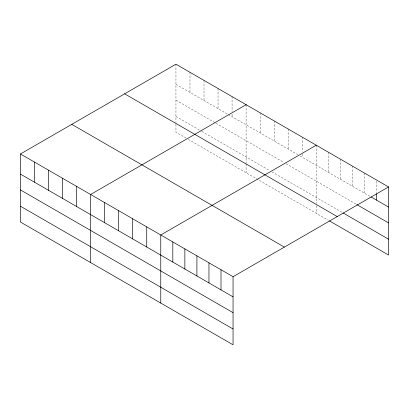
<?xml version="1.0" encoding="UTF-8"?>
<svg xmlns="http://www.w3.org/2000/svg" width="409" height="409" viewBox="0 0 409 409"><rect width="100%" height="100%" fill="white"/><g stroke="black" fill="none" stroke-linecap="round" stroke-linejoin="round"><path stroke-width="0.31" stroke-dasharray="2.04 1.53" d="M175.947 84.326L227.757 114.239M228.299 114.551L297.916 154.745M300.073 155.993L369.93 196.32M175.947 100.149L215.344 122.894M215.886 123.206L283.882 162.465M286.044 163.712L356.239 204.239M175.947 116.453L201.315 131.1M201.852 131.412L269.853 170.671M272.011 171.913L342.553 212.639M186.202 138.196L175.947 132.276L175.947 123.416M188.36 139.443L328.315 220.246M376.505 181.248L376.505 192.567M364.455 173.038L364.455 193.16M352.41 166.08L352.41 186.202M340.36 159.127L340.36 179.249M328.315 152.168L328.315 172.291M316.264 145.215L316.264 203.161M316.264 205.691L316.264 213.288M302.236 137.112L302.236 151.575M302.236 154.091L302.236 157.235M288.202 129.009L288.202 149.137M274.168 120.911L274.168 141.033M260.139 112.807L260.139 132.935M246.106 104.709L246.106 163.288M246.106 163.922L246.106 172.782M232.077 96.606L232.077 111.698M232.077 114.213L232.077 116.729M218.043 88.508L218.043 108.63M204.009 80.404L204.009 100.527M189.981 72.301L189.981 92.429M175.947 64.203L175.947 122.782"/><path stroke-width="0.61" d="M233.053 312.67L233.053 276.724L20.45 153.978L20.45 222.051L233.053 344.797L233.053 312.67L20.45 189.924M329.409 220.875L388.55 255.022L388.55 186.949L175.947 64.203L20.45 153.978M246.106 104.709L90.609 194.485L90.609 262.558M316.264 145.215L160.768 234.991L160.768 303.064M233.053 276.724L388.55 186.949M371.024 196.954L388.55 207.072M356.786 204.556L388.55 222.895M343.1 212.956L388.55 239.199M124.633 93.83L337.236 216.571M71.764 124.351L284.367 247.097M20.45 174.101L233.053 296.847M20.45 206.228L233.053 328.974M376.505 193.825L376.505 200.113M221.003 269.766L221.003 289.889M208.958 262.813L208.958 282.936M196.908 255.855L196.908 275.978M184.863 248.902L184.863 269.025M172.813 241.944L172.813 262.072M146.734 226.888L146.734 247.01M132.705 218.784L132.705 238.912M118.671 210.686L118.671 230.809M104.643 202.583L104.643 222.711M76.575 186.381L76.575 206.509M62.546 178.283L62.546 198.406M48.513 170.18L48.513 190.303M34.484 162.076L34.484 182.204"/></g></svg>
